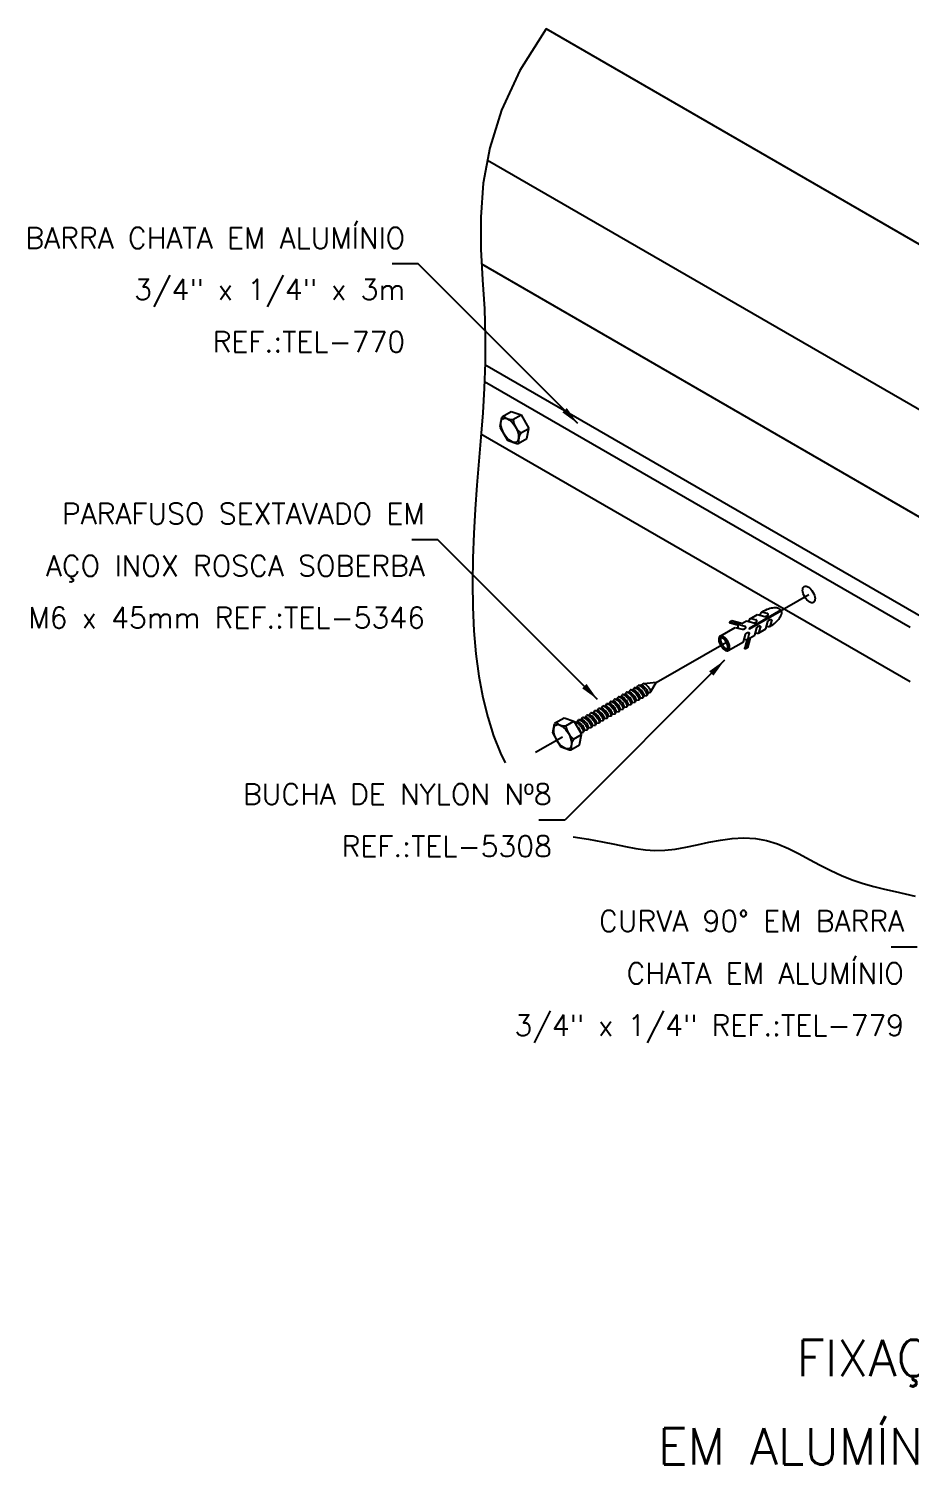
# Model space of a CAD drawing. Header units: millimetres. Extents: x -6438.1 to -6417.5, y -4722.2 to -4708.3.
# Drawn here: x -6438.08 to -6429.61, y -4722.24 to -4708.34 of the extents above; entities that cross this region are included whole.
import ezdxf
from ezdxf.enums import TextEntityAlignment as Align

# ---------------------------------------------------------------- set-up
doc = ezdxf.new("R2010")
doc.units = ezdxf.units.MM
doc.header["$LTSCALE"] = 10
doc.linetypes.add('DASHDOT', pattern=[1, 0.5, -0.25, 0, -0.25])
doc.layers.add('Termotécnica', color=7, linetype='Continuous')
doc.styles.add('r140', font='romans.shx')
doc.styles.add('r80', font='romans.shx')

msp = doc.modelspace()

# ---------------------------------------------------------------- linework, layer by layer
at = {"layer": 'Termotécnica', "color": 2}
for p, q in [((-6427.812, -4711.405), (-6433.113, -4708.344)), ((-6427.812, -4712.994), (-6433.677, -4709.608)), ((-6434.344, -4710.602), (-6434.594, -4710.602)), ((-6432.808, -4712.137), (-6434.344, -4710.602)), ((-6427.812, -4714.024), (-6433.732, -4710.606)), ((-6429.471, -4714.014), (-6433.7, -4711.573)), ((-6429.614, -4714.097), (-6433.705, -4711.735)), ((-6433.554, -4712.165), (-6433.538, -4712.08)), ((-6433.531, -4712.07), (-6433.447, -4712.021)), ((-6433.447, -4712.021), (-6433.353, -4712.054)), ((-6433.431, -4712.098), (-6433.353, -4712.054)), ((-6433.353, -4712.054), (-6433.279, -4712.183)), ((-6429.614, -4714.62), (-6433.739, -4712.238)), ((-6433.553, -4712.175), (-6433.484, -4712.295)), ((-6433.356, -4712.227), (-6433.279, -4712.183)), ((-6433.297, -4712.28), (-6433.279, -4712.183)), ((-6433.476, -4712.301), (-6433.394, -4712.329)), ((-6433.382, -4712.328), (-6433.297, -4712.28)), ((-6434.154, -4713.253), (-6434.404, -4713.253)), ((-6432.618, -4714.788), (-6434.154, -4713.253)), ((-6431.327, -4714.032), (-6431.348, -4714.045)), ((-6431.246, -4714.072), (-6431.348, -4714.045)), ((-6431.23, -4714.058), (-6431.327, -4714.032)), ((-6431.23, -4714.058), (-6431.187, -4714.033)), ((-6431.187, -4714.033), (-6431.116, -4714.052)), ((-6430.856, -4713.929), (-6431.162, -4714.106)), ((-6430.851, -4713.936), (-6431.158, -4714.113)), ((-6431.151, -4714.012), (-6431.079, -4713.971)), ((-6431.138, -4714.01), (-6431.094, -4714.022)), ((-6431.079, -4713.971), (-6431.009, -4713.99)), ((-6431.031, -4713.948), (-6430.986, -4713.96)), ((-6430.999, -4714.109), (-6430.981, -4714.038)), ((-6430.955, -4714.078), (-6430.943, -4714.034)), ((-6431.44, -4714.18), (-6431.295, -4714.096)), ((-6431.262, -4714.077), (-6431.34, -4714.056)), ((-6431.295, -4714.096), (-6431.227, -4714.114)), ((-6431.246, -4714.072), (-6431.201, -4714.084)), ((-6431.215, -4714.233), (-6431.197, -4714.165)), ((-6431.17, -4714.203), (-6431.159, -4714.158)), ((-6431.158, -4714.113), (-6431.162, -4714.106)), ((-6431.15, -4714.196), (-6431.107, -4714.171)), ((-6431.107, -4714.171), (-6431.088, -4714.101)), ((-6431.071, -4714.15), (-6430.999, -4714.109)), ((-6431.063, -4714.14), (-6431.051, -4714.096)), ((-6431.361, -4714.317), (-6431.215, -4714.233)), ((-6431.183, -4714.214), (-6431.203, -4714.292)), ((-6431.17, -4714.203), (-6431.198, -4714.305)), ((-6431.176, -4714.293), (-6431.198, -4714.305)), ((-6431.15, -4714.196), (-6431.176, -4714.293)), ((-6431.397, -4714.412), (-6432.933, -4715.948)), ((-6432.393, -4714.763), (-6432.38, -4714.743)), ((-6432.374, -4714.741), (-6432.355, -4714.741)), ((-6432.355, -4714.741), (-6432.342, -4714.721)), ((-6432.335, -4714.719), (-6432.317, -4714.719)), ((-6432.317, -4714.719), (-6432.304, -4714.699)), ((-6432.297, -4714.697), (-6432.279, -4714.697)), ((-6432.279, -4714.697), (-6432.266, -4714.677)), ((-6432.259, -4714.675), (-6432.241, -4714.675)), ((-6432.241, -4714.675), (-6432.228, -4714.655)), ((-6432.201, -4714.652), (-6432.219, -4714.654)), ((-6432.194, -4714.652), (-6432.18, -4714.637)), ((-6432.055, -4714.626), (-6432.169, -4714.638)), ((-6432.141, -4714.745), (-6432.132, -4714.729)), ((-6432.13, -4714.726), (-6432.108, -4714.717)), ((-6432.106, -4714.712), (-6432.055, -4714.626)), ((-6432.622, -4714.895), (-6432.609, -4714.875)), ((-6432.603, -4714.874), (-6432.584, -4714.873)), ((-6432.584, -4714.873), (-6432.571, -4714.853)), ((-6432.565, -4714.852), (-6432.546, -4714.851)), ((-6432.546, -4714.851), (-6432.533, -4714.831)), ((-6432.526, -4714.83), (-6432.508, -4714.829)), ((-6432.508, -4714.829), (-6432.495, -4714.809)), ((-6432.488, -4714.808), (-6432.47, -4714.807)), ((-6432.47, -4714.807), (-6432.457, -4714.787)), ((-6432.45, -4714.786), (-6432.431, -4714.785)), ((-6432.431, -4714.785), (-6432.419, -4714.765)), ((-6432.412, -4714.764), (-6432.393, -4714.763)), ((-6432.408, -4714.898), (-6432.4, -4714.884)), ((-6432.4, -4714.884), (-6432.372, -4714.881)), ((-6432.37, -4714.876), (-6432.362, -4714.862)), ((-6432.362, -4714.862), (-6432.334, -4714.859)), ((-6432.332, -4714.854), (-6432.324, -4714.84)), ((-6432.324, -4714.84), (-6432.296, -4714.837)), ((-6432.294, -4714.832), (-6432.286, -4714.818)), ((-6432.286, -4714.818), (-6432.258, -4714.815)), ((-6432.255, -4714.81), (-6432.248, -4714.796)), ((-6432.248, -4714.796), (-6432.219, -4714.793)), ((-6432.217, -4714.788), (-6432.209, -4714.774)), ((-6432.209, -4714.774), (-6432.181, -4714.771)), ((-6432.179, -4714.766), (-6432.171, -4714.752)), ((-6432.171, -4714.752), (-6432.143, -4714.749)), ((-6433.047, -4715.108), (-6433.031, -4715.023)), ((-6433.024, -4715.013), (-6432.939, -4714.965)), ((-6432.939, -4714.965), (-6432.846, -4714.997)), ((-6432.923, -4715.042), (-6432.846, -4714.997)), ((-6432.846, -4714.997), (-6432.771, -4715.126)), ((-6432.832, -4715.006), (-6432.813, -4715.006)), ((-6432.813, -4715.006), (-6432.8, -4714.985)), ((-6432.794, -4714.984), (-6432.775, -4714.984)), ((-6432.775, -4714.984), (-6432.762, -4714.963)), ((-6432.755, -4714.962), (-6432.737, -4714.961)), ((-6432.737, -4714.961), (-6432.724, -4714.941)), ((-6432.717, -4714.94), (-6432.699, -4714.939)), ((-6432.699, -4714.939), (-6432.686, -4714.919)), ((-6432.679, -4714.918), (-6432.661, -4714.917)), ((-6432.661, -4714.917), (-6432.648, -4714.897)), ((-6432.641, -4714.896), (-6432.622, -4714.895)), ((-6432.637, -4715.031), (-6432.629, -4715.016)), ((-6432.629, -4715.016), (-6432.601, -4715.013)), ((-6432.599, -4715.009), (-6432.591, -4714.994)), ((-6432.591, -4714.994), (-6432.563, -4714.991)), ((-6432.561, -4714.987), (-6432.553, -4714.972)), ((-6432.553, -4714.972), (-6432.525, -4714.969)), ((-6432.523, -4714.965), (-6432.515, -4714.95)), ((-6432.515, -4714.95), (-6432.487, -4714.947)), ((-6432.484, -4714.942), (-6432.477, -4714.928)), ((-6432.477, -4714.928), (-6432.448, -4714.925)), ((-6432.446, -4714.92), (-6432.439, -4714.906)), ((-6432.439, -4714.906), (-6432.41, -4714.903)), ((-6433.045, -4715.118), (-6432.976, -4715.238)), ((-6432.849, -4715.171), (-6432.771, -4715.126)), ((-6432.79, -4715.223), (-6432.771, -4715.126)), ((-6432.782, -4715.105), (-6432.754, -4715.101)), ((-6432.752, -4715.097), (-6432.744, -4715.083)), ((-6432.744, -4715.083), (-6432.716, -4715.079)), ((-6432.714, -4715.075), (-6432.706, -4715.061)), ((-6432.706, -4715.061), (-6432.678, -4715.057)), ((-6432.675, -4715.053), (-6432.668, -4715.038)), ((-6432.668, -4715.038), (-6432.639, -4715.035)), ((-6432.968, -4715.245), (-6432.887, -4715.273)), ((-6432.874, -4715.272), (-6432.79, -4715.223)), ((-6432.933, -4715.948), (-6433.183, -4715.948)), ((-6429.547, -4717.17), (-6429.797, -4717.17))]:
    msp.add_line(p, q, dxfattribs=at)
at = {"layer": 'Termotécnica', "color": 1, "linetype": 'DASHDOT', "ltscale": 2}
for p, q in [((-6431.16, -4714.11), (-6430.587, -4713.779)), ((-6432.055, -4714.626), (-6431.38, -4714.237)), ((-6433.213, -4715.295), (-6432.954, -4715.146))]:
    msp.add_line(p, q, dxfattribs=at)
at = {"layer": 'Termotécnica', "color": 1}
for points in [[(-6433.113, -4708.344), (-6433.365, -4708.745), (-6433.542, -4709.125), (-6433.655, -4709.486), (-6433.718, -4709.828), (-6433.741, -4710.153), (-6433.739, -4710.462), (-6433.723, -4710.755), (-6433.706, -4711.034), (-6433.698, -4711.299), (-6433.699, -4711.553), (-6433.707, -4711.798), (-6433.721, -4712.035), (-6433.739, -4712.268), (-6433.758, -4712.498), (-6433.777, -4712.728), (-6433.794, -4712.959), (-6433.808, -4713.194), (-6433.816, -4713.43), (-6433.82, -4713.666), (-6433.816, -4713.9), (-6433.806, -4714.129), (-6433.787, -4714.351), (-6433.759, -4714.565), (-6433.722, -4714.768), (-6433.674, -4714.959), (-6433.617, -4715.137), (-6433.551, -4715.304), (-6433.507, -4715.398)], [(-6432.854, -4716.109), (-6432.704, -4716.131), (-6432.572, -4716.155), (-6432.454, -4716.178), (-6432.349, -4716.201), (-6432.251, -4716.22), (-6432.158, -4716.233), (-6432.066, -4716.24), (-6431.972, -4716.238), (-6431.872, -4716.226), (-6431.768, -4716.207), (-6431.659, -4716.184), (-6431.548, -4716.16), (-6431.436, -4716.139), (-6431.323, -4716.123), (-6431.211, -4716.117), (-6431.1, -4716.123), (-6430.993, -4716.144), (-6430.887, -4716.177), (-6430.784, -4716.221), (-6430.681, -4716.271), (-6430.58, -4716.325), (-6430.479, -4716.38), (-6430.377, -4716.433), (-6430.274, -4716.481), (-6430.17, -4716.522), (-6430.066, -4716.556), (-6429.962, -4716.585), (-6429.859, -4716.611), (-6429.758, -4716.634), (-6429.66, -4716.657), (-6429.566, -4716.68)]]:
    msp.add_lwpolyline(points, dxfattribs=at)
at = {"layer": 'Termotécnica', "color": 2}
for points in [[(-6430.856, -4713.929, 0.153617), (-6430.875, -4713.914, 0.102796), (-6430.924, -4713.908, 0.062165), (-6430.976, -4713.919, 0.048405), (-6431.039, -4713.948, 0.005298), (-6431.045, -4713.951, 0.062165)], [(-6431.151, -4714.012, 0.174705), (-6431.16, -4714.023, 0.074458), (-6431.163, -4714.04, 0.064948)], [(-6431.137, -4714.01, 0.174705), (-6431.151, -4714.012, 0.174705)], [(-6431.138, -4714.01, 0.021127), (-6431.14, -4714.01, 0.170198)], [(-6431.043, -4713.95, 0.174705), (-6431.052, -4713.961, 0.074458), (-6431.056, -4713.978, 0.064948)], [(-6431.029, -4713.948, 0.174705), (-6431.043, -4713.95, 0.174705)], [(-6431.031, -4713.948, 0.021127), (-6431.032, -4713.947, 0.170198)], [(-6430.966, -4714.089, 0.005298), (-6430.959, -4714.086, 0.048405), (-6430.903, -4714.046, 0.062165), (-6430.868, -4714.006, 0.102796), (-6430.848, -4713.96, 0.153617), (-6430.851, -4713.936, 0.181773)], [(-6431.262, -4714.077, 0.122515), (-6431.268, -4714.085, 0.074458), (-6431.271, -4714.102, 0.064948)], [(-6431.071, -4714.15, -0.174705), (-6431.085, -4714.153, -0.074458), (-6431.101, -4714.147, -0.064948)], [(-6431.062, -4714.139, -0.174705), (-6431.071, -4714.15, -0.174705)], [(-6431.063, -4714.14, -0.021127), (-6431.063, -4714.142, -0.170198)], [(-6430.964, -4714.088, -0.174705), (-6430.978, -4714.091, -0.074458), (-6430.994, -4714.085, -0.064948)], [(-6430.956, -4714.08, -0.138405), (-6430.964, -4714.088, -0.174705)], [(-6430.955, -4714.078, -0.021127), (-6430.956, -4714.08, -0.170198)], [(-6431.183, -4714.214, -0.122515), (-6431.193, -4714.215, -0.074458), (-6431.209, -4714.21, -0.064948)]]:
    msp.add_lwpolyline(points, format="xyb", dxfattribs=at)
for points in [[(-6431.348, -4714.045), (-6431.348, -4714.049), (-6431.344, -4714.053), (-6431.34, -4714.056)], [(-6431.119, -4714.052), (-6431.117, -4714.052), (-6431.115, -4714.052), (-6431.114, -4714.052), (-6431.112, -4714.052), (-6431.111, -4714.052), (-6431.11, -4714.052), (-6431.109, -4714.052), (-6431.108, -4714.052), (-6431.108, -4714.052), (-6431.107, -4714.051), (-6431.106, -4714.051), (-6431.106, -4714.051), (-6431.105, -4714.051), (-6431.104, -4714.051), (-6431.104, -4714.051), (-6431.103, -4714.05), (-6431.103, -4714.05), (-6431.102, -4714.05), (-6431.101, -4714.05), (-6431.101, -4714.049), (-6431.1, -4714.049), (-6431.099, -4714.049), (-6431.099, -4714.048), (-6431.098, -4714.048), (-6431.098, -4714.048), (-6431.097, -4714.047), (-6431.096, -4714.047), (-6431.096, -4714.046), (-6431.095, -4714.046), (-6431.094, -4714.045), (-6431.094, -4714.045), (-6431.093, -4714.045), (-6431.093, -4714.044), (-6431.092, -4714.044), (-6431.092, -4714.043), (-6431.091, -4714.043), (-6431.091, -4714.042), (-6431.09, -4714.042), (-6431.09, -4714.041), (-6431.089, -4714.041), (-6431.089, -4714.04), (-6431.088, -4714.04), (-6431.088, -4714.039), (-6431.088, -4714.039), (-6431.087, -4714.038), (-6431.087, -4714.038), (-6431.087, -4714.037), (-6431.086, -4714.037), (-6431.086, -4714.037), (-6431.086, -4714.036), (-6431.086, -4714.036), (-6431.086, -4714.035), (-6431.086, -4714.035), (-6431.086, -4714.034), (-6431.086, -4714.034), (-6431.086, -4714.033), (-6431.086, -4714.033), (-6431.086, -4714.033), (-6431.086, -4714.032), (-6431.086, -4714.032), (-6431.087, -4714.031), (-6431.087, -4714.031), (-6431.087, -4714.03), (-6431.087, -4714.029), (-6431.088, -4714.029), (-6431.088, -4714.028), (-6431.089, -4714.027), (-6431.089, -4714.026), (-6431.09, -4714.025), (-6431.091, -4714.024), (-6431.092, -4714.023), (-6431.094, -4714.022)], [(-6431.011, -4713.99), (-6431.009, -4713.99), (-6431.008, -4713.99), (-6431.006, -4713.99), (-6431.005, -4713.99), (-6431.004, -4713.99), (-6431.003, -4713.99), (-6431.002, -4713.99), (-6431.001, -4713.99), (-6431, -4713.989), (-6430.999, -4713.989), (-6430.999, -4713.989), (-6430.998, -4713.989), (-6430.997, -4713.989), (-6430.997, -4713.989), (-6430.996, -4713.989), (-6430.996, -4713.988), (-6430.995, -4713.988), (-6430.994, -4713.988), (-6430.994, -4713.988), (-6430.993, -4713.987), (-6430.992, -4713.987), (-6430.992, -4713.987), (-6430.991, -4713.986), (-6430.991, -4713.986), (-6430.99, -4713.986), (-6430.989, -4713.985), (-6430.989, -4713.985), (-6430.988, -4713.984), (-6430.987, -4713.984), (-6430.987, -4713.983), (-6430.986, -4713.983), (-6430.986, -4713.982), (-6430.985, -4713.982), (-6430.985, -4713.981), (-6430.984, -4713.981), (-6430.983, -4713.981), (-6430.983, -4713.98), (-6430.982, -4713.98), (-6430.982, -4713.979), (-6430.982, -4713.979), (-6430.981, -4713.978), (-6430.981, -4713.978), (-6430.98, -4713.977), (-6430.98, -4713.977), (-6430.98, -4713.976), (-6430.979, -4713.976), (-6430.979, -4713.975), (-6430.979, -4713.975), (-6430.979, -4713.974), (-6430.979, -4713.974), (-6430.978, -4713.973), (-6430.978, -4713.973), (-6430.978, -4713.973), (-6430.978, -4713.972), (-6430.978, -4713.972), (-6430.978, -4713.971), (-6430.978, -4713.971), (-6430.979, -4713.97), (-6430.979, -4713.97), (-6430.979, -4713.969), (-6430.979, -4713.969), (-6430.979, -4713.968), (-6430.979, -4713.968), (-6430.98, -4713.967), (-6430.98, -4713.967), (-6430.98, -4713.966), (-6430.981, -4713.965), (-6430.982, -4713.964), (-6430.982, -4713.963), (-6430.983, -4713.962), (-6430.985, -4713.961), (-6430.986, -4713.96)], [(-6430.982, -4714.041), (-6430.981, -4714.039), (-6430.98, -4714.038), (-6430.979, -4714.036), (-6430.979, -4714.035), (-6430.978, -4714.034), (-6430.977, -4714.033), (-6430.977, -4714.032), (-6430.976, -4714.032), (-6430.976, -4714.031), (-6430.975, -4714.031), (-6430.975, -4714.03), (-6430.975, -4714.03), (-6430.974, -4714.029), (-6430.974, -4714.029), (-6430.973, -4714.028), (-6430.973, -4714.028), (-6430.972, -4714.027), (-6430.972, -4714.027), (-6430.971, -4714.027), (-6430.971, -4714.026), (-6430.97, -4714.026), (-6430.97, -4714.025), (-6430.969, -4714.025), (-6430.968, -4714.025), (-6430.968, -4714.024), (-6430.967, -4714.024), (-6430.966, -4714.024), (-6430.965, -4714.023), (-6430.965, -4714.023), (-6430.964, -4714.023), (-6430.963, -4714.022), (-6430.963, -4714.022), (-6430.962, -4714.022), (-6430.961, -4714.022), (-6430.961, -4714.021), (-6430.96, -4714.021), (-6430.959, -4714.021), (-6430.959, -4714.021), (-6430.958, -4714.021), (-6430.957, -4714.02), (-6430.957, -4714.02), (-6430.956, -4714.02), (-6430.956, -4714.02), (-6430.955, -4714.02), (-6430.954, -4714.02), (-6430.954, -4714.02), (-6430.953, -4714.02), (-6430.953, -4714.02), (-6430.952, -4714.02), (-6430.952, -4714.02), (-6430.951, -4714.02), (-6430.951, -4714.021), (-6430.95, -4714.021), (-6430.95, -4714.021), (-6430.95, -4714.021), (-6430.949, -4714.021), (-6430.949, -4714.022), (-6430.949, -4714.022), (-6430.948, -4714.022), (-6430.948, -4714.023), (-6430.948, -4714.023), (-6430.947, -4714.024), (-6430.947, -4714.024), (-6430.947, -4714.025), (-6430.946, -4714.025), (-6430.946, -4714.026), (-6430.945, -4714.027), (-6430.945, -4714.028), (-6430.944, -4714.029), (-6430.944, -4714.03), (-6430.944, -4714.032), (-6430.943, -4714.034)], [(-6431.227, -4714.114), (-6431.225, -4714.114), (-6431.223, -4714.114), (-6431.221, -4714.114), (-6431.22, -4714.114), (-6431.219, -4714.114), (-6431.218, -4714.114), (-6431.217, -4714.114), (-6431.216, -4714.114), (-6431.215, -4714.114), (-6431.214, -4714.114), (-6431.214, -4714.113), (-6431.213, -4714.113), (-6431.213, -4714.113), (-6431.212, -4714.113), (-6431.211, -4714.113), (-6431.211, -4714.113), (-6431.21, -4714.112), (-6431.21, -4714.112), (-6431.209, -4714.112), (-6431.208, -4714.112), (-6431.208, -4714.111), (-6431.207, -4714.111), (-6431.206, -4714.111), (-6431.206, -4714.11), (-6431.205, -4714.11), (-6431.204, -4714.109), (-6431.204, -4714.109), (-6431.203, -4714.109), (-6431.203, -4714.108), (-6431.202, -4714.108), (-6431.201, -4714.107), (-6431.201, -4714.107), (-6431.2, -4714.106), (-6431.2, -4714.106), (-6431.199, -4714.105), (-6431.199, -4714.105), (-6431.198, -4714.104), (-6431.198, -4714.104), (-6431.197, -4714.103), (-6431.197, -4714.103), (-6431.196, -4714.103), (-6431.196, -4714.102), (-6431.196, -4714.102), (-6431.195, -4714.101), (-6431.195, -4714.101), (-6431.195, -4714.1), (-6431.194, -4714.1), (-6431.194, -4714.099), (-6431.194, -4714.099), (-6431.194, -4714.098), (-6431.194, -4714.098), (-6431.194, -4714.097), (-6431.194, -4714.097), (-6431.194, -4714.096), (-6431.194, -4714.096), (-6431.194, -4714.095), (-6431.194, -4714.095), (-6431.194, -4714.095), (-6431.194, -4714.094), (-6431.194, -4714.094), (-6431.194, -4714.093), (-6431.194, -4714.093), (-6431.195, -4714.092), (-6431.195, -4714.092), (-6431.195, -4714.091), (-6431.196, -4714.09), (-6431.196, -4714.089), (-6431.197, -4714.088), (-6431.198, -4714.087), (-6431.199, -4714.086), (-6431.2, -4714.085), (-6431.201, -4714.084)], [(-6431.197, -4714.165), (-6431.196, -4714.163), (-6431.195, -4714.162), (-6431.195, -4714.161), (-6431.194, -4714.159), (-6431.193, -4714.158), (-6431.193, -4714.157), (-6431.192, -4714.157), (-6431.192, -4714.156), (-6431.191, -4714.155), (-6431.191, -4714.155), (-6431.19, -4714.154), (-6431.19, -4714.154), (-6431.189, -4714.153), (-6431.189, -4714.153), (-6431.188, -4714.152), (-6431.188, -4714.152), (-6431.188, -4714.152), (-6431.187, -4714.151), (-6431.186, -4714.151), (-6431.186, -4714.15), (-6431.185, -4714.15), (-6431.185, -4714.15), (-6431.184, -4714.149), (-6431.183, -4714.149), (-6431.183, -4714.149), (-6431.182, -4714.148), (-6431.181, -4714.148), (-6431.181, -4714.148), (-6431.18, -4714.147), (-6431.179, -4714.147), (-6431.179, -4714.147), (-6431.178, -4714.146), (-6431.177, -4714.146), (-6431.177, -4714.146), (-6431.176, -4714.146), (-6431.175, -4714.145), (-6431.175, -4714.145), (-6431.174, -4714.145), (-6431.173, -4714.145), (-6431.173, -4714.145), (-6431.172, -4714.145), (-6431.171, -4714.144), (-6431.171, -4714.144), (-6431.17, -4714.144), (-6431.17, -4714.144), (-6431.169, -4714.144), (-6431.168, -4714.144), (-6431.168, -4714.144), (-6431.167, -4714.144), (-6431.167, -4714.145), (-6431.167, -4714.145), (-6431.166, -4714.145), (-6431.166, -4714.145), (-6431.165, -4714.145), (-6431.165, -4714.145), (-6431.165, -4714.146), (-6431.164, -4714.146), (-6431.164, -4714.146), (-6431.164, -4714.147), (-6431.163, -4714.147), (-6431.163, -4714.147), (-6431.163, -4714.148), (-6431.162, -4714.148), (-6431.162, -4714.149), (-6431.161, -4714.149), (-6431.161, -4714.15), (-6431.16, -4714.151), (-6431.16, -4714.152), (-6431.16, -4714.153), (-6431.159, -4714.155), (-6431.159, -4714.156), (-6431.159, -4714.158)], [(-6431.089, -4714.103), (-6431.089, -4714.101), (-6431.088, -4714.1), (-6431.087, -4714.098), (-6431.086, -4714.097), (-6431.086, -4714.096), (-6431.085, -4714.095), (-6431.085, -4714.095), (-6431.084, -4714.094), (-6431.084, -4714.093), (-6431.083, -4714.093), (-6431.083, -4714.092), (-6431.082, -4714.092), (-6431.082, -4714.091), (-6431.081, -4714.091), (-6431.081, -4714.09), (-6431.08, -4714.09), (-6431.08, -4714.09), (-6431.079, -4714.089), (-6431.079, -4714.089), (-6431.078, -4714.088), (-6431.078, -4714.088), (-6431.077, -4714.088), (-6431.076, -4714.087), (-6431.076, -4714.087), (-6431.075, -4714.086), (-6431.074, -4714.086), (-6431.074, -4714.086), (-6431.073, -4714.085), (-6431.072, -4714.085), (-6431.072, -4714.085), (-6431.071, -4714.085), (-6431.07, -4714.084), (-6431.07, -4714.084), (-6431.069, -4714.084), (-6431.068, -4714.084), (-6431.068, -4714.083), (-6431.067, -4714.083), (-6431.066, -4714.083), (-6431.066, -4714.083), (-6431.065, -4714.083), (-6431.064, -4714.082), (-6431.064, -4714.082), (-6431.063, -4714.082), (-6431.063, -4714.082), (-6431.062, -4714.082), (-6431.061, -4714.082), (-6431.061, -4714.082), (-6431.06, -4714.082), (-6431.06, -4714.082), (-6431.059, -4714.082), (-6431.059, -4714.083), (-6431.058, -4714.083), (-6431.058, -4714.083), (-6431.058, -4714.083), (-6431.057, -4714.083), (-6431.057, -4714.084), (-6431.057, -4714.084), (-6431.056, -4714.084), (-6431.056, -4714.084), (-6431.056, -4714.085), (-6431.055, -4714.085), (-6431.055, -4714.086), (-6431.055, -4714.086), (-6431.054, -4714.087), (-6431.054, -4714.087), (-6431.053, -4714.088), (-6431.053, -4714.089), (-6431.052, -4714.09), (-6431.052, -4714.091), (-6431.052, -4714.092), (-6431.051, -4714.094), (-6431.051, -4714.096)], [(-6431.198, -4714.305), (-6431.201, -4714.303), (-6431.203, -4714.298), (-6431.203, -4714.292)]]:
    msp.add_lwpolyline(points, dxfattribs=at)
for points in [[(-6431.44, -4714.18, 0.174705), (-6431.45, -4714.191, 0.104203), (-6431.453, -4714.214, 0.064948), (-6431.448, -4714.239, 0.051099), (-6431.435, -4714.268, 0.051099), (-6431.416, -4714.295, 0.064948), (-6431.397, -4714.311, 0.104203), (-6431.375, -4714.32, 0.174705), (-6431.361, -4714.317, 0.174705), (-6431.352, -4714.306, 0.104203), (-6431.348, -4714.283, 0.064948), (-6431.353, -4714.258, 0.051099), (-6431.366, -4714.229, 0.051099), (-6431.385, -4714.202, 0.064948), (-6431.404, -4714.186, 0.104203), (-6431.426, -4714.177, 0.174705)], [(-6431.432, -4714.193, 0.174705), (-6431.435, -4714.196, 0.104203), (-6431.437, -4714.213, 0.064948), (-6431.433, -4714.234, 0.051099), (-6431.421, -4714.26, 0.051099), (-6431.404, -4714.284, 0.064948), (-6431.388, -4714.298, 0.104203), (-6431.372, -4714.304, 0.174705), (-6431.369, -4714.304, 0.174705), (-6431.366, -4714.301, 0.104203), (-6431.364, -4714.284, 0.064948), (-6431.368, -4714.263, 0.051099), (-6431.38, -4714.237, 0.051099), (-6431.397, -4714.213, 0.064948), (-6431.413, -4714.199, 0.104203), (-6431.429, -4714.193, 0.174705)]]:
    msp.add_lwpolyline(points, format="xyb", close=True, dxfattribs=at)
at = {"layer": 'Termotécnica', "color": 1}
for points in [[(-6432.296, -4714.837, 0.24548), (-6432.294, -4714.831, 0.082009), (-6432.299, -4714.814, 0.04047), (-6432.308, -4714.798, 0.029714), (-6432.324, -4714.778, 0.029714), (-6432.343, -4714.759, 0.04047), (-6432.358, -4714.748, 0.082009), (-6432.374, -4714.741, 0.24548), (-6432.38, -4714.743, 0.24548)], [(-6432.286, -4714.818, 0.24548), (-6432.284, -4714.813, 0.082009), (-6432.288, -4714.8, 0.04047), (-6432.296, -4714.786, 0.029714), (-6432.309, -4714.77, 0.029714), (-6432.325, -4714.755, 0.04047), (-6432.337, -4714.745, 0.082009), (-6432.35, -4714.74, 0.24548), (-6432.355, -4714.741, 0.24548)], [(-6432.258, -4714.815, 0.24548), (-6432.255, -4714.809, 0.082009), (-6432.26, -4714.792, 0.04047), (-6432.27, -4714.776, 0.029714), (-6432.286, -4714.756, 0.029714), (-6432.305, -4714.737, 0.04047), (-6432.32, -4714.726, 0.082009), (-6432.336, -4714.719, 0.24548), (-6432.342, -4714.721, 0.24548)], [(-6432.248, -4714.796, 0.24548), (-6432.246, -4714.791, 0.082009), (-6432.25, -4714.778, 0.04047), (-6432.258, -4714.764, 0.029714), (-6432.271, -4714.748, 0.029714), (-6432.286, -4714.733, 0.04047), (-6432.299, -4714.723, 0.082009), (-6432.312, -4714.718, 0.24548), (-6432.317, -4714.719, 0.24548)], [(-6432.219, -4714.793, 0.24548), (-6432.217, -4714.787, 0.082009), (-6432.222, -4714.77, 0.04047), (-6432.232, -4714.754, 0.029714), (-6432.248, -4714.733, 0.029714), (-6432.267, -4714.715, 0.04047), (-6432.282, -4714.704, 0.082009), (-6432.298, -4714.697, 0.24548), (-6432.304, -4714.699, 0.24548)], [(-6432.209, -4714.774, 0.24548), (-6432.208, -4714.769, 0.082009), (-6432.212, -4714.756, 0.04047), (-6432.22, -4714.742, 0.029714), (-6432.233, -4714.725, 0.029714), (-6432.248, -4714.711, 0.04047), (-6432.261, -4714.701, 0.082009), (-6432.274, -4714.696, 0.24548), (-6432.279, -4714.697, 0.24548)], [(-6432.181, -4714.771, 0.24548), (-6432.179, -4714.765, 0.082009), (-6432.184, -4714.748, 0.04047), (-6432.194, -4714.732, 0.029714), (-6432.21, -4714.711, 0.029714), (-6432.228, -4714.693, 0.04047), (-6432.244, -4714.682, 0.082009), (-6432.26, -4714.675, 0.24548), (-6432.266, -4714.677, 0.24548)], [(-6432.171, -4714.752, 0.24548), (-6432.17, -4714.747, 0.082009), (-6432.174, -4714.734, 0.04047), (-6432.182, -4714.72, 0.029714), (-6432.195, -4714.703, 0.029714), (-6432.21, -4714.688, 0.04047), (-6432.223, -4714.679, 0.082009), (-6432.236, -4714.674, 0.24548), (-6432.241, -4714.675, 0.24548)], [(-6432.143, -4714.749, 0.24548), (-6432.141, -4714.743, 0.082009), (-6432.146, -4714.726, 0.04047), (-6432.156, -4714.71, 0.029714), (-6432.172, -4714.689, 0.029714), (-6432.19, -4714.671, 0.04047), (-6432.206, -4714.66, 0.082009), (-6432.222, -4714.653, 0.24548), (-6432.228, -4714.655, 0.24548)], [(-6432.132, -4714.729, 0.24548), (-6432.13, -4714.725, 0.082009), (-6432.134, -4714.711, 0.04047), (-6432.142, -4714.697, 0.029714), (-6432.156, -4714.681, 0.029714), (-6432.171, -4714.666, 0.04047), (-6432.183, -4714.657, 0.082009), (-6432.197, -4714.651, 0.24548), (-6432.201, -4714.652, 0.24548)], [(-6432.108, -4714.717, 0.24548), (-6432.106, -4714.712, 0.082009), (-6432.11, -4714.698, 0.04047), (-6432.119, -4714.684, 0.029714), (-6432.133, -4714.667, 0.029714), (-6432.148, -4714.651, 0.04047), (-6432.162, -4714.641, 0.082009), (-6432.175, -4714.636, 0.24548), (-6432.18, -4714.637, 0.24548)], [(-6432.525, -4714.969, 0.24548), (-6432.523, -4714.963, 0.082009), (-6432.528, -4714.947, 0.04047), (-6432.537, -4714.93, 0.029714), (-6432.554, -4714.91, 0.029714), (-6432.572, -4714.892, 0.04047), (-6432.587, -4714.88, 0.082009), (-6432.603, -4714.874, 0.24548), (-6432.609, -4714.875, 0.24548)], [(-6432.515, -4714.95, 0.24548), (-6432.513, -4714.946, 0.082009), (-6432.517, -4714.932, 0.04047), (-6432.525, -4714.918, 0.029714), (-6432.538, -4714.902, 0.029714), (-6432.554, -4714.887, 0.04047), (-6432.566, -4714.878, 0.082009), (-6432.579, -4714.872, 0.24548), (-6432.584, -4714.873, 0.24548)], [(-6432.487, -4714.947, 0.24548), (-6432.484, -4714.941, 0.082009), (-6432.489, -4714.925, 0.04047), (-6432.499, -4714.908, 0.029714), (-6432.515, -4714.888, 0.029714), (-6432.534, -4714.87, 0.04047), (-6432.549, -4714.858, 0.082009), (-6432.565, -4714.851, 0.24548), (-6432.571, -4714.853, 0.24548)], [(-6432.477, -4714.928, 0.24548), (-6432.475, -4714.924, 0.082009), (-6432.479, -4714.91, 0.04047), (-6432.487, -4714.896, 0.029714), (-6432.5, -4714.88, 0.029714), (-6432.515, -4714.865, 0.04047), (-6432.528, -4714.855, 0.082009), (-6432.541, -4714.85, 0.24548), (-6432.546, -4714.851, 0.24548)], [(-6432.448, -4714.925, 0.24548), (-6432.446, -4714.919, 0.082009), (-6432.451, -4714.903, 0.04047), (-6432.461, -4714.886, 0.029714), (-6432.477, -4714.866, 0.029714), (-6432.496, -4714.847, 0.04047), (-6432.511, -4714.836, 0.082009), (-6432.527, -4714.829, 0.24548), (-6432.533, -4714.831, 0.24548)], [(-6432.439, -4714.906, 0.24548), (-6432.437, -4714.902, 0.082009), (-6432.441, -4714.888, 0.04047), (-6432.449, -4714.874, 0.029714), (-6432.462, -4714.858, 0.029714), (-6432.477, -4714.843, 0.04047), (-6432.49, -4714.833, 0.082009), (-6432.503, -4714.828, 0.24548), (-6432.508, -4714.829, 0.24548)], [(-6432.41, -4714.903, 0.24548), (-6432.408, -4714.897, 0.082009), (-6432.413, -4714.881, 0.04047), (-6432.423, -4714.864, 0.029714), (-6432.439, -4714.844, 0.029714), (-6432.458, -4714.825, 0.04047), (-6432.473, -4714.814, 0.082009), (-6432.489, -4714.807, 0.24548), (-6432.495, -4714.809, 0.24548)], [(-6432.4, -4714.884, 0.24548), (-6432.399, -4714.879, 0.082009), (-6432.403, -4714.866, 0.04047), (-6432.411, -4714.852, 0.029714), (-6432.424, -4714.836, 0.029714), (-6432.439, -4714.821, 0.04047), (-6432.452, -4714.811, 0.082009), (-6432.465, -4714.806, 0.24548), (-6432.47, -4714.807, 0.24548)], [(-6432.372, -4714.881, 0.24548), (-6432.37, -4714.875, 0.082009), (-6432.375, -4714.858, 0.04047), (-6432.385, -4714.842, 0.029714), (-6432.401, -4714.822, 0.029714), (-6432.419, -4714.803, 0.04047), (-6432.435, -4714.792, 0.082009), (-6432.451, -4714.785, 0.24548), (-6432.457, -4714.787, 0.24548)], [(-6432.362, -4714.862, 0.24548), (-6432.36, -4714.857, 0.082009), (-6432.364, -4714.844, 0.04047), (-6432.372, -4714.83, 0.029714), (-6432.386, -4714.814, 0.029714), (-6432.401, -4714.799, 0.04047), (-6432.413, -4714.789, 0.082009), (-6432.427, -4714.784, 0.24548), (-6432.431, -4714.785, 0.24548)], [(-6432.334, -4714.859, 0.24548), (-6432.332, -4714.853, 0.082009), (-6432.337, -4714.836, 0.04047), (-6432.346, -4714.82, 0.029714), (-6432.363, -4714.8, 0.029714), (-6432.381, -4714.781, 0.04047), (-6432.397, -4714.77, 0.082009), (-6432.413, -4714.763, 0.24548), (-6432.419, -4714.765, 0.24548)], [(-6432.324, -4714.84, 0.24548), (-6432.322, -4714.835, 0.082009), (-6432.326, -4714.822, 0.04047), (-6432.334, -4714.808, 0.029714), (-6432.348, -4714.792, 0.029714), (-6432.363, -4714.777, 0.04047), (-6432.375, -4714.767, 0.082009), (-6432.388, -4714.762, 0.24548), (-6432.393, -4714.763, 0.24548)], [(-6432.754, -4715.101, 0.24548), (-6432.752, -4715.096, 0.082009), (-6432.757, -4715.079, 0.04047), (-6432.766, -4715.062, 0.029714), (-6432.783, -4715.042, 0.029714), (-6432.801, -4715.024, 0.04047), (-6432.817, -4715.012, 0.082009), (-6432.833, -4715.006, 0.24548), (-6432.838, -4715.007, 0.24548)], [(-6432.744, -4715.083, 0.24548), (-6432.742, -4715.078, 0.082009), (-6432.746, -4715.064, 0.04047), (-6432.754, -4715.051, 0.029714), (-6432.768, -4715.034, 0.029714), (-6432.783, -4715.019, 0.04047), (-6432.795, -4715.01, 0.082009), (-6432.808, -4715.004, 0.24548), (-6432.813, -4715.006, 0.24548)], [(-6432.716, -4715.079, 0.24548), (-6432.714, -4715.074, 0.082009), (-6432.719, -4715.057, 0.04047), (-6432.728, -4715.04, 0.029714), (-6432.744, -4715.02, 0.029714), (-6432.763, -4715.002, 0.04047), (-6432.778, -4714.99, 0.082009), (-6432.794, -4714.984, 0.24548), (-6432.8, -4714.985, 0.24548)], [(-6432.706, -4715.061, 0.24548), (-6432.704, -4715.056, 0.082009), (-6432.708, -4715.042, 0.04047), (-6432.716, -4715.029, 0.029714), (-6432.729, -4715.012, 0.029714), (-6432.745, -4714.997, 0.04047), (-6432.757, -4714.988, 0.082009), (-6432.77, -4714.982, 0.24548), (-6432.775, -4714.984, 0.24548)], [(-6432.678, -4715.057, 0.24548), (-6432.675, -4715.051, 0.082009), (-6432.68, -4715.035, 0.04047), (-6432.69, -4715.018, 0.029714), (-6432.706, -4714.998, 0.029714), (-6432.725, -4714.98, 0.04047), (-6432.74, -4714.968, 0.082009), (-6432.756, -4714.962, 0.24548), (-6432.762, -4714.963, 0.24548)], [(-6432.668, -4715.038, 0.24548), (-6432.666, -4715.034, 0.082009), (-6432.67, -4715.02, 0.04047), (-6432.678, -4715.007, 0.029714), (-6432.691, -4714.99, 0.029714), (-6432.706, -4714.975, 0.04047), (-6432.719, -4714.966, 0.082009), (-6432.732, -4714.96, 0.24548), (-6432.737, -4714.961, 0.24548)], [(-6432.639, -4715.035, 0.24548), (-6432.637, -4715.029, 0.082009), (-6432.642, -4715.013, 0.04047), (-6432.652, -4714.996, 0.029714), (-6432.668, -4714.976, 0.029714), (-6432.687, -4714.958, 0.04047), (-6432.702, -4714.946, 0.082009), (-6432.718, -4714.94, 0.24548), (-6432.724, -4714.941, 0.24548)], [(-6432.629, -4715.016, 0.24548), (-6432.628, -4715.012, 0.082009), (-6432.632, -4714.998, 0.04047), (-6432.64, -4714.985, 0.029714), (-6432.653, -4714.968, 0.029714), (-6432.668, -4714.953, 0.04047), (-6432.681, -4714.944, 0.082009), (-6432.694, -4714.938, 0.24548), (-6432.699, -4714.939, 0.24548)], [(-6432.601, -4715.013, 0.24548), (-6432.599, -4715.007, 0.082009), (-6432.604, -4714.991, 0.04047), (-6432.614, -4714.974, 0.029714), (-6432.63, -4714.954, 0.029714), (-6432.648, -4714.936, 0.04047), (-6432.664, -4714.924, 0.082009), (-6432.68, -4714.918, 0.24548), (-6432.686, -4714.919, 0.24548)], [(-6432.591, -4714.994, 0.24548), (-6432.59, -4714.99, 0.082009), (-6432.594, -4714.976, 0.04047), (-6432.602, -4714.963, 0.029714), (-6432.615, -4714.946, 0.029714), (-6432.63, -4714.931, 0.04047), (-6432.643, -4714.922, 0.082009), (-6432.656, -4714.916, 0.24548), (-6432.661, -4714.917, 0.24548)], [(-6432.563, -4714.991, 0.24548), (-6432.561, -4714.985, 0.082009), (-6432.566, -4714.969, 0.04047), (-6432.576, -4714.952, 0.029714), (-6432.592, -4714.932, 0.029714), (-6432.61, -4714.914, 0.04047), (-6432.626, -4714.902, 0.082009), (-6432.642, -4714.896, 0.24548), (-6432.648, -4714.897, 0.24548)], [(-6432.553, -4714.972, 0.24548), (-6432.551, -4714.968, 0.082009), (-6432.555, -4714.954, 0.04047), (-6432.563, -4714.941, 0.029714), (-6432.577, -4714.924, 0.029714), (-6432.592, -4714.909, 0.04047), (-6432.604, -4714.9, 0.082009), (-6432.618, -4714.894, 0.24548), (-6432.622, -4714.895, 0.24548)], [(-6432.782, -4715.105, 0.24548), (-6432.78, -4715.1, 0.082009), (-6432.784, -4715.086, 0.04047), (-6432.792, -4715.073, 0.029714), (-6432.806, -4715.056, 0.000336), (-6432.806, -4715.056, 0.04047)]]:
    msp.add_lwpolyline(points, format="xyb", dxfattribs=at)
at = {"layer": 'Termotécnica', "color": 2}
for centre, radius, start, end in [((-6433.523, -4712.083), 0.0149, 120, 169.1165), ((-6433.443, -4711.983), 0.116, 225.5818, 276.1065), ((-6433.234, -4712.07), 0.199, 187.9969, 232.0248), ((-6433.54, -4712.168), 0.0149, 169.1165, 210), ((-6433.263, -4712.295), 0.115, 143.8108, 194.501), ((-6433.471, -4712.287), 0.0149, 210, 250.8846), ((-6433.389, -4712.315), 0.0149, 250.8846, 300), ((-6433.016, -4715.026), 0.0149, 120, 169.1165), ((-6432.936, -4714.927), 0.116, 225.5818, 276.1065), ((-6433.032, -4715.111), 0.0149, 169.1165, 210), ((-6432.726, -4715.014), 0.199, 187.9969, 232.0248), ((-6432.963, -4715.23), 0.0149, 210, 250.8846), ((-6432.882, -4715.259), 0.0149, 250.8846, 300), ((-6432.756, -4715.239), 0.115, 143.8108, 194.501)]:
    msp.add_arc(centre, radius, start, end, dxfattribs=at)
for centre, major_axis, ratio in [((-6433.462, -4712.202), (-0.065, 0.112), 0.500279), ((-6430.587, -4713.779), (-0.0447, 0.0774), 0.509483), ((-6432.954, -4715.146), (-0.065, 0.112), 0.500279)]:
    msp.add_ellipse(centre, major_axis=major_axis, ratio=ratio, dxfattribs=at)
for points in [[(-6432.913, -4711.988), (-6432.956, -4712.03), (-6432.808, -4712.137)], [(-6431.546, -4714.518), (-6431.504, -4714.56), (-6431.397, -4714.412)], [(-6432.724, -4714.639), (-6432.766, -4714.681), (-6432.618, -4714.788)]]:
    msp.add_solid(points, dxfattribs=at)

# ---------------------------------------------------------------- texts
at = {"layer": 'Termotécnica', "color": 2, "style": 'r80'}
for s, p in [('BARRA CHATA EM ALUMÍNIO', (-6434.467, -4710.454)), ('3/4" x 1/4" x 3m', (-6434.467, -4710.948)), ('REF.:TEL-770', (-6434.467, -4711.451)), ('PARAFUSO SEXTAVADO EM', (-6434.279, -4713.102)), ('AÇO INOX ROSCA SOBERBA', (-6434.279, -4713.604)), ('M6 x 45mm REF.:TEL-5346', (-6434.277, -4714.102)), ('BUCHA DE NYLON Nº8', (-6433.059, -4715.799)), ('REF.:TEL-5308', (-6433.056, -4716.299)), ('CURVA 90%%D EM BARRA', (-6429.672, -4717.017)), ('CHATA EM ALUMÍNIO', (-6429.673, -4717.52)), ('3/4" x 1/4" REF.:TEL-779', (-6429.671, -4718.02))]:
    msp.add_text(s, height=0.2, dxfattribs=at).set_placement(p, align=Align.RIGHT)
at = {"layer": 'Termotécnica', "color": 5, "style": 'r140'}
for s, p in [(' FIXAÇÃO DE BARRA CHATA', (-6427.771, -4721.396)), ('EM ALUMÍNIO NA CAPTAÇÃO LATERAL', (-6427.771, -4722.247))]:
    msp.add_text(s, height=0.35, dxfattribs=at).set_placement(p, align=Align.BOTTOM_CENTER)

doc.saveas('drawing.dxf')
